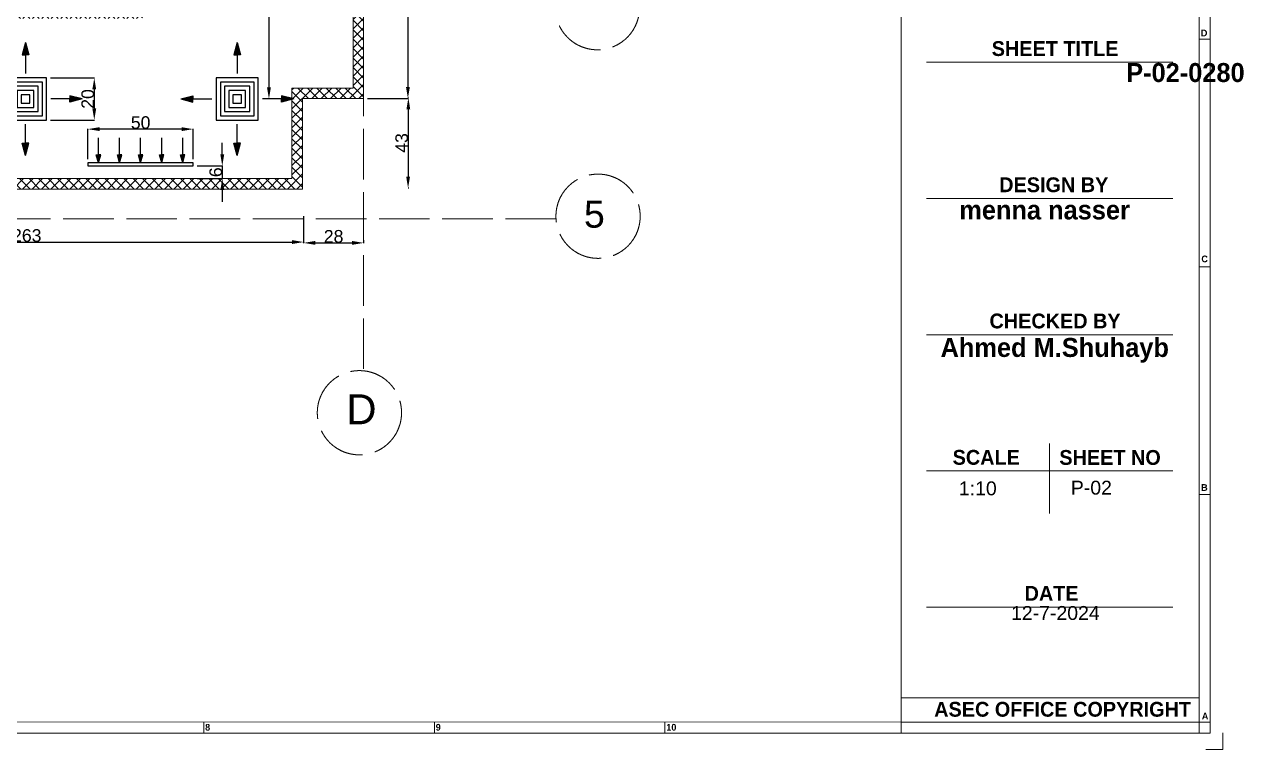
# Model space of a CAD drawing. Header units: millimetres. Extents: x -21827 to 105345, y -60537 to 28563.
# Drawn here: x 47420 to 105316, y -60537 to -26086 of the extents above; entities that cross this region are included whole.
import ezdxf

# ---------------------------------------------------------------- set-up
doc = ezdxf.new("R2010")
doc.units = ezdxf.units.MM
doc.header["$LTSCALE"] = 10
doc.linetypes.add('ACAD_ISO02W100', pattern=[15, 12, -3])
doc.linetypes.add('DASHED2', pattern=[9.525, 6.35, -3.175])
doc.layers.get('0').update_dxf_attribs({"color": 250})
doc.layers.add('axis', color=253, linetype='ACAD_ISO02W100', transparency=0.8)
for name, color, linetype in [('Banda', 7, 'Continuous'), ('Diffusser', 160, 'Continuous'), ('inlet', 1, 'Continuous'), ('SYMBOOL', 253, 'Continuous')]:
    doc.layers.add(name, color=color, linetype=linetype)
doc.styles.add('MtXpl_Bahnschrift_Se', font='')
doc.styles.add('MtXpl_Bahnschrift_Se_1', font='')
doc.styles.get("Standard").update_dxf_attribs({"font": 'arial.ttf'})
doc.styles.get('MtXpl_Bahnschrift_Se').set_extended_font_data('Bahnschrift SemiBold')
doc.styles.get('MtXpl_Bahnschrift_Se_1').set_extended_font_data('Bahnschrift SemiBold')
doc.dimstyles.new('task1', dxfattribs={"dimtxt": 600, "dimasz": 550, "dimexe": 8, "dimexo": 180, "dimgap": 1, "dimtad": 1, "dimdec": 0, "dimlfac": 0.01, "dimtxsty": 'Standard', "dimcen": 2.5, "dimclrd": 74, "dimclre": 74, "dimclrt": 74, "dimadec": 0, "dimazin": 0, "dimtfac": 1, "dimtdec": 0, "dimtmove": 0, "dimatfit": 3, "dimfxl": 1, "dimarcsym": 0})

# ---------------------------------------------------------------- blocks, each defined once
blk = doc.blocks.new('diffusser 200x200')
at = {"layer": 'Diffusser'}
h = blk.add_hatch(color=256, dxfattribs=at)
h.dxf.hatch_style = 1
h.paths.add_polyline_path([(0, 268.3), (-15.5, 210.4), (0, 210.4), (15.5, 210.4)])
h = blk.add_hatch(color=256, dxfattribs=at)
h.dxf.hatch_style = 1
h.paths.add_polyline_path([(-268.3, 0), (-210.4, -15.5), (-210.4, 0), (-210.4, 15.5)])
h = blk.add_hatch(color=256, dxfattribs=at)
h.dxf.hatch_style = 1
h.paths.add_polyline_path([(268.3, 0), (210.4, 15.5), (210.4, 0), (210.4, -15.5)])
h = blk.add_hatch(color=256, dxfattribs=at)
h.dxf.hatch_style = 1
h.paths.add_polyline_path([(0, -268.3), (15.5, -210.4), (0, -210.4), (-15.5, -210.4)])
for p, q in [((0, 268.3), (-15.5, 210.4)), ((0, 268.3), (15.5, 210.4)), ((-15.5, 210.4), (0, 210.4)), ((15.5, 210.4), (0, 210.4)), ((0, 210.4), (0, 120.4)), ((-268.3, 0), (-210.4, 15.5)), ((-210.4, 15.5), (-210.4, 0)), ((-210.4, 0), (-120.4, 0)), ((268.3, 0), (210.4, 15.5)), ((210.4, 15.5), (210.4, 0)), ((-268.3, 0), (-210.4, -15.5)), ((-210.4, -15.5), (-210.4, 0)), ((210.4, 0), (120.4, 0)), ((268.3, 0), (210.4, -15.5)), ((210.4, -15.5), (210.4, 0)), ((0, -210.4), (0, -120.4)), ((0, -268.3), (-15.5, -210.4)), ((-15.5, -210.4), (0, -210.4)), ((0, -268.3), (15.5, -210.4)), ((15.5, -210.4), (0, -210.4))]:
    blk.add_line(p, q, dxfattribs=at)
for points in [[(-100, -100), (100, -100), (100, 100), (-100, 100)], [(-80, -80), (80, -80), (80, 80), (-80, 80)], [(-60, -60), (60, -60), (60, 60), (-60, 60)], [(-60, -60), (60, -60), (60, 60), (-60, 60)], [(-40, -40), (40, -40), (40, 40), (-40, 40)], [(-20, -20), (20, -20), (20, 20), (-20, 20)]]:
    blk.add_lwpolyline(points, close=True, dxfattribs=at)
blk = doc.blocks.new('block2')
at = {"layer": 'inlet'}
h = blk.add_hatch(color=256, dxfattribs=at)
h.dxf.hatch_style = 1
h.paths.add_polyline_path([(-15, 450), (-53.6, 460.4), (-53.6, 450), (-53.6, 439.6)])
h = blk.add_hatch(color=256, dxfattribs=at)
h.dxf.hatch_style = 1
h.paths.add_polyline_path([(-15, 350), (-53.6, 360.4), (-53.6, 350), (-53.6, 339.6)])
h = blk.add_hatch(color=256, dxfattribs=at)
h.dxf.hatch_style = 1
h.paths.add_polyline_path([(-15, 250), (-53.6, 260.4), (-53.6, 250), (-53.6, 239.6)])
h = blk.add_hatch(color=256, dxfattribs=at)
h.dxf.hatch_style = 1
h.paths.add_polyline_path([(-15, 150), (-53.6, 160.4), (-53.6, 150), (-53.6, 139.6)])
h = blk.add_hatch(color=256, dxfattribs=at)
h.dxf.hatch_style = 1
h.paths.add_polyline_path([(-15, 50), (-53.6, 60.4), (-53.6, 50), (-53.6, 39.6)])
for p, q in [((-53.6, 450), (-133.6, 450)), ((-15, 450), (-53.6, 460.4)), ((-53.6, 460.4), (-53.6, 450)), ((-15, 450), (-53.6, 439.6)), ((-53.6, 439.6), (-53.6, 450)), ((-53.6, 350), (-133.6, 350)), ((-15, 350), (-53.6, 360.4)), ((-53.6, 360.4), (-53.6, 350)), ((-15, 350), (-53.6, 339.6)), ((-53.6, 339.6), (-53.6, 350)), ((-53.6, 250), (-133.6, 250)), ((-15, 250), (-53.6, 260.4)), ((-53.6, 260.4), (-53.6, 250)), ((-15, 250), (-53.6, 239.6)), ((-53.6, 239.6), (-53.6, 250)), ((-53.6, 150), (-133.6, 150)), ((-15, 150), (-53.6, 160.4)), ((-53.6, 160.4), (-53.6, 150)), ((-15, 150), (-53.6, 139.6)), ((-53.6, 139.6), (-53.6, 150)), ((-15, 50), (-53.6, 60.4)), ((-53.6, 60.4), (-53.6, 50)), ((-53.6, 50), (-133.6, 50)), ((-15, 50), (-53.6, 39.6)), ((-53.6, 39.6), (-53.6, 50))]:
    blk.add_line(p, q, dxfattribs=at)
blk.add_lwpolyline([(-15, 0), (0, 0), (0, 500), (-15, 500)], close=True, dxfattribs=at)
blk = doc.blocks.new('*D31')
at = {"color": 74, "lineweight": -2, "transparency": 16777216}
for p, q in [((34384, -35191), (34384, -36435)), ((60682, -35191), (60682, -36435)), ((34934, -36427), (60132, -36427))]:
    blk.add_line(p, q, dxfattribs=at)
at = {"color": 74, "lineweight": 100, "transparency": 16777216}
for points in [[(34934, -36335), (34934, -36519), (34384, -36427)], [(60132, -36335), (60132, -36519), (60682, -36427)]]:
    blk.add_solid(points, dxfattribs=at)
at = {"layer": 'Defpoints', "color": 0, "lineweight": 100, "transparency": 16777216}
for p in [(34384, -35011), (60682, -35011), (60682, -36427)]:
    blk.add_point(p, dxfattribs=at)
at = {"color": 74, "lineweight": 0, "transparency": 16777216, "insert": (47533, -36120), "char_height": 600, "attachment_point": 5}
blk.add_mtext('263', dxfattribs=at)
blk = doc.blocks.new('*D32')
at = {"color": 74, "lineweight": -2, "transparency": 16777216}
for p, q in [((60682, -36339), (60682, -36474)), ((61232, -36466), (62976, -36466)), ((63526, -36339), (63526, -36474))]:
    blk.add_line(p, q, dxfattribs=at)
at = {"color": 74, "lineweight": 100, "transparency": 16777216}
for points in [[(61232, -36375), (61232, -36558), (60682, -36466)], [(62976, -36375), (62976, -36558), (63526, -36466)]]:
    blk.add_solid(points, dxfattribs=at)
at = {"layer": 'Defpoints', "color": 0, "lineweight": 100, "transparency": 16777216}
for p in [(60682, -36159), (63526, -36159), (63526, -36466)]:
    blk.add_point(p, dxfattribs=at)
at = {"color": 74, "lineweight": 0, "transparency": 16777216, "insert": (62104, -36159), "char_height": 600, "attachment_point": 5}
blk.add_mtext('28', dxfattribs=at)
blk = doc.blocks.new('*D62')
at = {"color": 74, "lineweight": -2, "transparency": 16777216}
for p, q in [((59212, -19629), (59042, -19629)), ((59034, -20179), (59034, -29079)), ((59212, -29629), (59042, -29629))]:
    blk.add_line(p, q, dxfattribs=at)
at = {"color": 74, "lineweight": 100, "transparency": 16777216}
for points in [[(58942, -20179), (59125, -20179), (59034, -19629)], [(58942, -29079), (59125, -29079), (59034, -29629)]]:
    blk.add_solid(points, dxfattribs=at)
at = {"layer": 'Defpoints', "color": 0, "lineweight": 100, "transparency": 16777216}
for p in [(59032, -19629), (59032, -29629), (59034, -29629)]:
    blk.add_point(p, dxfattribs=at)
at = {"color": 74, "lineweight": 0, "transparency": 16777216, "insert": (58726, -24629), "char_height": 600, "attachment_point": 5, "rotation": 90}
blk.add_mtext('100', dxfattribs=at)
blk = doc.blocks.new('*D67')
at = {"color": 74, "lineweight": -2, "transparency": 16777216}
for p, q in [((56818, -32262), (56818, -31712)), ((55620, -32812), (56826, -32812)), ((56818, -32812), (56818, -33409)), ((55620, -33409), (56826, -33409)), ((56818, -33959), (56818, -34509))]:
    blk.add_line(p, q, dxfattribs=at)
at = {"color": 74, "lineweight": 100, "transparency": 16777216}
for points in [[(56726, -32262), (56910, -32262), (56818, -32812)], [(56726, -33959), (56910, -33959), (56818, -33409)]]:
    blk.add_solid(points, dxfattribs=at)
at = {"layer": 'Defpoints', "color": 0, "lineweight": 100, "transparency": 16777216}
for p in [(55440, -32812), (55440, -33409), (56818, -33409)]:
    blk.add_point(p, dxfattribs=at)
at = {"color": 74, "lineweight": 0, "transparency": 16777216, "insert": (56511, -33111), "char_height": 600, "attachment_point": 5, "rotation": 90}
blk.add_mtext('6', dxfattribs=at)
blk = doc.blocks.new('*D68')
at = {"color": 74, "lineweight": -2, "transparency": 16777216}
for p, q in [((50440, -32482), (50440, -31055)), ((54890, -31063), (50990, -31063)), ((55440, -32482), (55440, -31055))]:
    blk.add_line(p, q, dxfattribs=at)
at = {"color": 74, "lineweight": 100, "transparency": 16777216}
for points in [[(50990, -30971), (50990, -31154), (50440, -31063)], [(54890, -30971), (54890, -31154), (55440, -31063)]]:
    blk.add_solid(points, dxfattribs=at)
at = {"layer": 'Defpoints', "color": 0, "lineweight": 100, "transparency": 16777216}
for p in [(50440, -31063), (50440, -32662), (55440, -32662)]:
    blk.add_point(p, dxfattribs=at)
at = {"color": 74, "lineweight": 0, "transparency": 16777216, "insert": (52940, -30755), "char_height": 600, "attachment_point": 5}
blk.add_mtext('50', dxfattribs=at)
blk = doc.blocks.new('*D69')
at = {"color": 74, "lineweight": -2, "transparency": 16777216}
for p, q in [((48655, -28629), (50747, -28629)), ((50739, -29179), (50739, -30079)), ((48655, -30629), (50747, -30629))]:
    blk.add_line(p, q, dxfattribs=at)
at = {"color": 74, "lineweight": 100, "transparency": 16777216}
for points in [[(50647, -29179), (50831, -29179), (50739, -28629)], [(50647, -30079), (50831, -30079), (50739, -30629)]]:
    blk.add_solid(points, dxfattribs=at)
at = {"layer": 'Defpoints', "color": 0, "lineweight": 100, "transparency": 16777216}
for p in [(48475, -28629), (48475, -30629), (50739, -30629)]:
    blk.add_point(p, dxfattribs=at)
at = {"color": 74, "lineweight": 0, "transparency": 16777216, "insert": (50432, -29629), "char_height": 600, "attachment_point": 5, "rotation": 90}
blk.add_mtext('20', dxfattribs=at)
blk = doc.blocks.new('*D80')
at = {"color": 74, "lineweight": -2, "transparency": 16777216}
for p, q in [((65683, -29578), (65662, -29578)), ((65652, -30128), (65642, -33313)), ((65669, -33863), (65648, -33863))]:
    blk.add_line(p, q, dxfattribs=at)
at = {"color": 74, "lineweight": 100, "transparency": 16777216}
for points in [[(65561, -30128), (65744, -30129), (65654, -29578)], [(65550, -33313), (65733, -33313), (65640, -33863)]]:
    blk.add_solid(points, dxfattribs=at)
at = {"layer": 'Defpoints', "color": 0, "lineweight": 100, "transparency": 16777216}
for p in [(65633, -29578), (65619, -33863), (65640, -33863)]:
    blk.add_point(p, dxfattribs=at)
at = {"color": 74, "lineweight": 0, "transparency": 16777216, "insert": (65339, -31720), "char_height": 600, "attachment_point": 5, "rotation": 89.81358}
blk.add_mtext('43', dxfattribs=at)
blk = doc.blocks.new('*D81')
at = {"color": 74, "lineweight": -2, "transparency": 16777216}
for p, q in [((63706, 4671), (65641, 4671)), ((65633, 4121), (65633, -29059)), ((63706, -29609), (65641, -29609))]:
    blk.add_line(p, q, dxfattribs=at)
at = {"color": 74, "lineweight": 100, "transparency": 16777216}
for points in [[(65542, 4121), (65725, 4121), (65633, 4671)], [(65542, -29059), (65725, -29059), (65633, -29609)]]:
    blk.add_solid(points, dxfattribs=at)
at = {"layer": 'Defpoints', "color": 0, "lineweight": 100, "transparency": 16777216}
for p in [(63526, 4671), (63526, -29609), (65633, -29609)]:
    blk.add_point(p, dxfattribs=at)
at = {"color": 74, "lineweight": 0, "transparency": 16777216, "insert": (65326, -12469), "char_height": 600, "attachment_point": 5, "rotation": 90}
blk.add_mtext('343', dxfattribs=at)
blk = doc.blocks.new('Title Block')
at = {"color": 251, "lineweight": 0, "true_color": 0x636466, "transparency": 33554495}
for p, q in [((-83, 109.8), (-83, 12477.5)), ((-2156.8, 185.2), (-17666.5, 187.6)), ((-17737, 109.8), (-83, 109.8))]:
    blk.add_line(p, q, dxfattribs=at)
blk.add_lwpolyline([(-158.4, 185.2), (-2156.8, 185.2), (-2156.8, 12402.1), (-158.4, 12402.1)], close=True, dxfattribs=at)
for points in [[(-1986, 4612.2), (-335.4, 4612.2)], [(-1986, 3698.2), (-335.4, 3698.2)], [(-1986, 2784.3), (-335.4, 2784.3)], [(-1160.7, 2053.3), (-1160.7, 1584.6)], [(-1986, 1870.4), (-335.4, 1870.4)], [(-1986, 956.5), (-335.4, 956.5)], [(-2156.8, 347.1), (-158.4, 347.1)]]:
    blk.add_lwpolyline(points, dxfattribs=at)
at = {"layer": 'Banda', "color": 1, "lineweight": 0}
for p, q in [((-158.4, 4766.5), (-83, 4766.5)), ((-158.4, 3239.4), (-83, 3239.4)), ((-158.4, 1712.3), (-83, 1712.3)), ((-6834.6, 109.8), (-6834.6, 185.2)), ((-5287.9, 109.8), (-5287.9, 185.2)), ((-3741.2, 109.8), (-3741.2, 185.2)), ((-2156.8, 109.8), (-2156.8, 185.2)), ((-158.4, 185.2), (-83, 185.2)), ((-158.4, 109.8), (-158.4, 185.2)), ((0, 0), (0, 113.1)), ((-113.1, 0), (0, 0))]:
    blk.add_line(p, q, dxfattribs=at)
at = {"color": 5, "style": 'MtXpl_Bahnschrift_Se_1'}
for s, p in [('SCALE', (-1811.4, 1911.6)), ('SHEET NO', (-1095.7, 1910.9)), ('DATE', (-1328.8, 998.7))]:
    blk.add_text(s, height=99.51, dxfattribs=at).set_placement(p)
at = {"color": 18, "true_color": 0x000000, "style": 'MtXpl_Bahnschrift_Se_1'}
blk.add_text('ASEC OFFICE COPYRIGHT ', height=99.506, dxfattribs=at).set_placement((-1935.1, 221))
at = {"color": 5, "char_height": 99.506, "attachment_point": 1, "style": 'MtXpl_Bahnschrift_Se_1'}
for s, insert in [('\\pi529.12711;SHEET TITLE', (-2078.3, 4753.9)), ('\\pi579.29066;DESIGN BY', (-2078.3, 3840)), ('\\pi513.96855;CHECKED BY', (-2078.3, 2926.1))]:
    blk.add_mtext_dynamic_manual_height_columns(s, width=1837.671, gutter_width=497.5, heights=[211.5], dxfattribs=dict(at, insert=insert))
at = {"layer": 'Banda', "color": 18, "linetype": 'DASHED2', "lineweight": 0, "true_color": 0x000000, "style": 'MtXpl_Bahnschrift_Se'}
for s, p in [('D', (-146.3, 4785.9)), ('C', (-143, 3270.2)), ('B', (-144.4, 1736.2)), ('A', (-139.8, 202.7))]:
    blk.add_text(s, height=45.2, dxfattribs=at).set_placement(p)
at = {"layer": 'Banda', "color": 18, "linetype": 'DASHED2', "lineweight": 0, "true_color": 0x000000, "attachment_point": 1, "style": 'MtXpl_Bahnschrift_Se'}
for s, insert, char_height, width in [('8', (-6825.4, 172.5), 45.2, 43.529), ('9', (-5278.7, 172.5), 45.2, 43.529), ('10', (-3731.9, 172.5), 45.25, 87.059)]:
    blk.add_mtext(s, dxfattribs=dict(at, insert=insert, char_height=char_height, width=width))
at = {"layer": 'inlet', "lineweight": 100, "char_height": 93.39, "attachment_point": 1}
for s, width, insert in [('1:10', 256.506, (-1769.6, 1799.8)), ('P-02', 394.087, (-1018.7, 1804.4)), ('12-7-2024', 1014.366, (-1419.8, 963.5))]:
    blk.add_mtext_dynamic_manual_height_columns(s, width=width, gutter_width=467, heights=[0], dxfattribs=dict(at, insert=insert))

msp = doc.modelspace()

# ---------------------------------------------------------------- hatches: boundary and pattern name
at = {"lineweight": 0, "true_color": 0x642165}
h = msp.add_hatch(dxfattribs=at)
h.set_pattern_fill('ANSI37', color=219, scale=100)
h.set_pattern_definition([(45, (-31735.64, -42035.45), (-224.5064, 224.5064), []), (135, (-31735.64, -42035.45), (-224.5064, -224.5064), [])])
h.paths.add_polyline_path([(63526.2, 4670.6), (52526.2, 4670.6), (52526.2, -5329.4), (53026.2, -5329.4), (53026.2, 4170.6), (63026.2, 4170.6), (63026.2, -5329.4), (63526.2, -5329.4)])
h.paths.add_polyline_path([(63526.2, -5329.4), (63026.2, -5329.4), (63026.2, -14096.3), (63526.2, -14096.3)])
h.paths.add_polyline_path([(63526.2, -14096.3), (63026.2, -14096.3), (63026.2, -25329.4), (63526.2, -25329.4)])
h.paths.add_polyline_path([(53026.2, -5329.4), (52526.2, -5329.4), (52526.2, -14096.3), (53026.2, -14096.3)])
h.paths.add_polyline_path([(53026.2, -14096.3), (52526.2, -14096.3), (52526.2, -25329.4), (53026.2, -25329.4)])
h.paths.add_polyline_path([(53026.2, -25329.4), (34326.2, -25329.4), (34326.2, -28780.9), (34826.2, -28780.9), (34826.2, -25809.2), (53026.2, -25809.2)])
h.paths.add_polyline_path([(63526.2, -25329.4), (63026.2, -25329.4), (63026.2, -29109.2), (60126.2, -29109.2), (60126.2, -29607), (60209.7, -29629.4), (60126.2, -29651.8), (60126.2, -33409.2), (34826.2, -33409.2), (34826.2, -29631.5), (34742.7, -29609.2), (34826.2, -29586.8), (34826.2, -28780.9), (34326.2, -28780.9), (34326.2, -33909.2), (60626.2, -33909.2), (60626.2, -29609.2), (63526.2, -29609.2)])

# ---------------------------------------------------------------- linework, layer by layer
at = {"lineweight": 0}
for p, q in [((63026.2, 4670.6), (63026.2, -29109.2)), ((63526.2, 4670.6), (63526.2, -29609.2)), ((63026.2, -29109.2), (60126.2, -29109.2)), ((60126.2, -29109.2), (60126.2, -33409.2)), ((63526.2, -29609.2), (60626.2, -29609.2)), ((60626.2, -29609.2), (60626.2, -33909.2)), ((60126.2, -33409.2), (34826.2, -33409.2)), ((60626.2, -33909.2), (34326.2, -33909.2))]:
    msp.add_line(p, q, dxfattribs=at)
at = {"layer": 'axis', "lineweight": 0, "ltscale": 20}
for p, q in [((63526.2, 10947.8), (63526.2, -42538.8)), ((63526.2, 10947.8), (63526.2, -42538.8)), ((72661.7, -35329.4), (-5254.7, -35329.4)), ((72661.7, -35329.4), (-5254.7, -35329.4))]:
    msp.add_line(p, q, dxfattribs=at)
for centre in [(74629.6, -25293.2), (74661.7, -35200.4), (63329.8, -44534.1)]:
    msp.add_circle(centre, 2000, dxfattribs=at)

# ---------------------------------------------------------------- block references
at = {"layer": 'Diffusser', "lineweight": 0, "xscale": 10, "yscale": 10, "zscale": 10}
for p in [(47474.7, -29629.4), (57526.2, -29629.4)]:
    msp.add_blockref('diffusser 200x200', p, dxfattribs=at)
at = {"layer": 'inlet', "color": 18, "lineweight": 0, "true_color": 0x000000, "xscale": 7.079124579124575, "yscale": 7.079124579124575, "zscale": 7.079124579124575}
msp.add_blockref('Title Block', (104322.7, -60537.2), dxfattribs=at)
at = {"layer": 'inlet', "lineweight": 0, "xscale": 10, "yscale": 10, "zscale": 10, "rotation": 270}
msp.add_blockref('block2', (50440.4, -32812.1), dxfattribs=at)

# ---------------------------------------------------------------- texts
at = {"color": 1, "lineweight": 0, "style": 'MtXpl_Bahnschrift_Se'}
for s, p in [('menna nasser', (91813.8, -35351.1)), ('Ahmed M.Shuhayb', (90925.6, -41884.2))]:
    msp.add_text(s, height=900.979, dxfattribs=at).set_placement(p)
at = {"lineweight": 0, "insert": (105365.8, -27923.9), "char_height": 900.979, "attachment_point": 3}
msp.add_mtext_dynamic_manual_height_columns('\\A1;{\\fBahnschrift SemiBold|b0|i0|c0|p34;\\C1;P-02-0280}', width=17653.875, gutter_width=3003.3, heights=[2591.2], dxfattribs=at)
at = {"layer": 'SYMBOOL', "lineweight": 0, "ltscale": 20}
for s, height, p in [('5', 1274.8, (73991.4, -35742.9)), ('D', 1423.1, (62707.4, -45081.2))]:
    msp.add_text(s, height=height, dxfattribs=at).set_placement(p)

# ---------------------------------------------------------------- dimensions: what is measured, and where the dimension line sits
at = {"lineweight": 0}
for base, p1, p2, picture, middle in [((65633.4, -29609.2), (63526.2, 4670.6), (63526.2, -29609.2), '*D81', (65325.9, -12469.3)), ((59033.8, -29629.4), (59032, -19629.4), (59032, -29629.4), '*D62', (58726.4, -24629.4)), ((50739.1, -30629.4), (48474.7, -28629.4), (48474.7, -30629.4), '*D69', (50431.8, -29629.4)), ((56817.9, -33409.2), (55440.4, -32812.1), (55440.4, -33409.2), '*D67', (56510.5, -33110.6))]:
    dim = msp.add_linear_dim(base=base, p1=p1, p2=p2, angle=90, dimstyle='task1', dxfattribs=at)
    dim.commit()
    dim.dimension.update_dxf_attribs({"geometry": picture, "text_midpoint": middle})
dim = msp.add_aligned_dim(p1=(65633.4, -29578.3), p2=(65619.5, -33862.9), distance=20.6, dimstyle='task1', override={"dimexo": 50}, dxfattribs=at)
dim.commit()
dim.dimension.update_dxf_attribs({"geometry": '*D80', "text_midpoint": (65339.4, -31719.7)})
for base, p1, p2, picture, middle in [((50440.4, -31062.6), (55440.4, -32662.1), (50440.4, -32662.1), '*D68', (52940.4, -30755.3)), ((60682, -36427.1), (34384.4, -35011.2), (60682, -35011.2), '*D31', (47533.2, -36119.5)), ((63526.2, -36466.3), (60682, -36159.1), (63526.2, -36159.1), '*D32', (62104.1, -36158.9))]:
    dim = msp.add_linear_dim(base=base, p1=p1, p2=p2, dimstyle='task1', dxfattribs=at)
    dim.commit()
    dim.dimension.update_dxf_attribs({"geometry": picture, "text_midpoint": middle})

doc.saveas('drawing.dxf')
